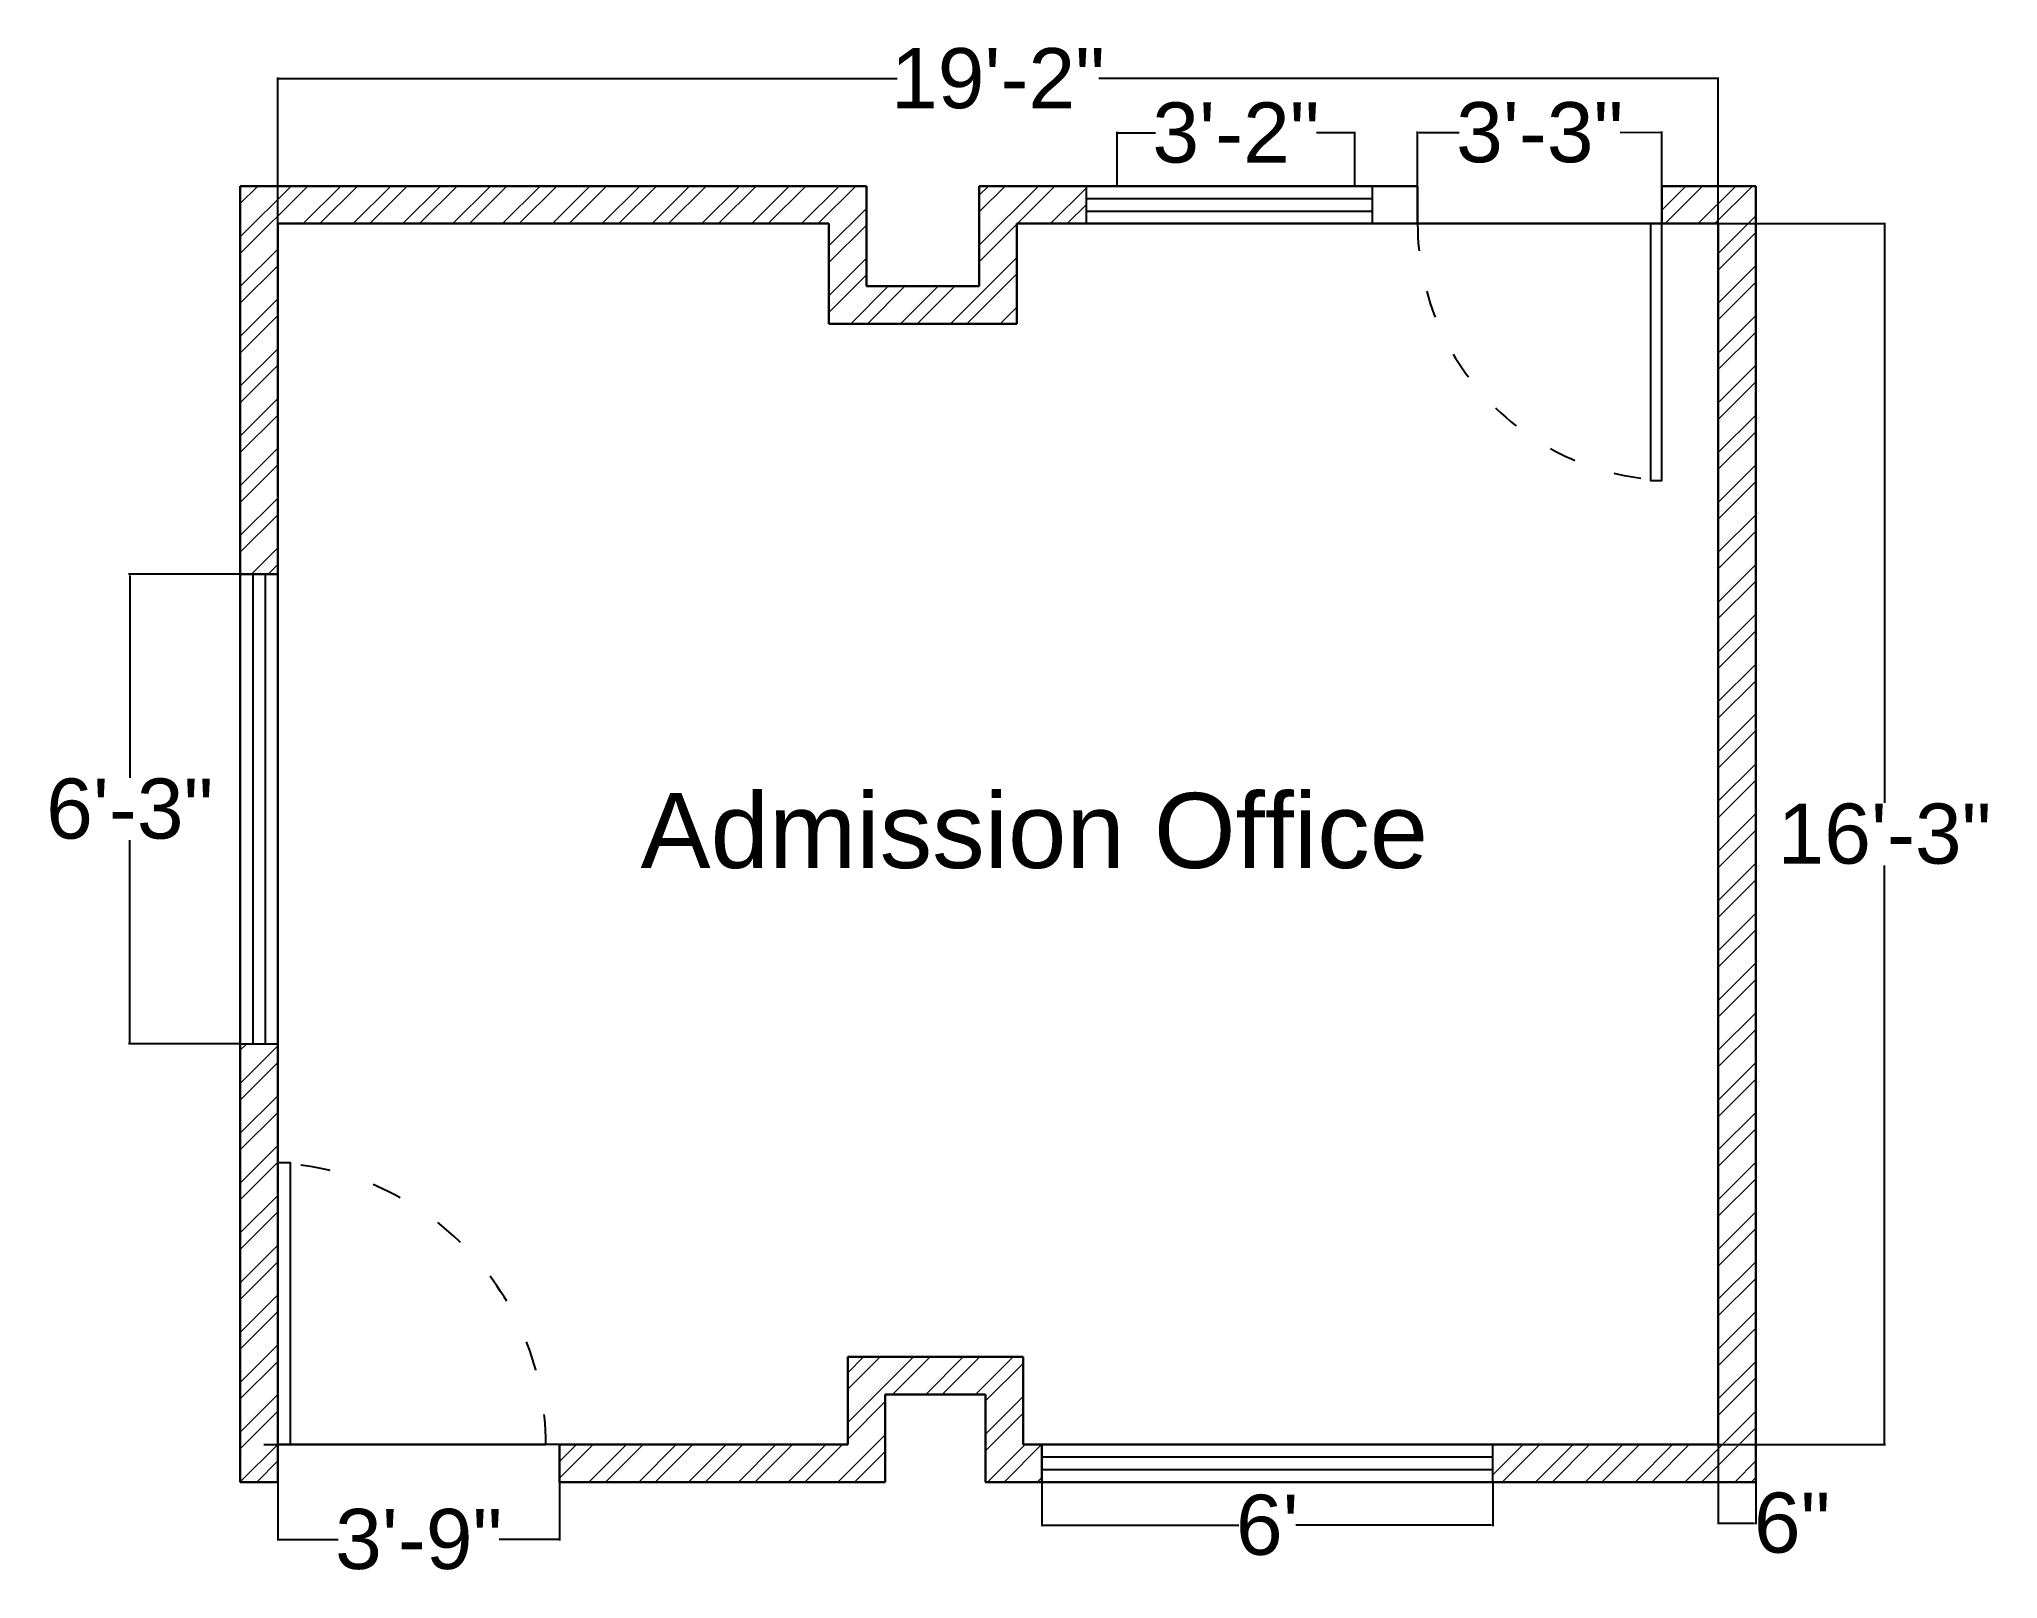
# Model space of a CAD drawing. Header units: inches. Extents: x 1693 to 2006, y 169 to 415.
import ezdxf

# ---------------------------------------------------------------- set-up
doc = ezdxf.new("R2010")
doc.units = ezdxf.units.IN
doc.header["$MEASUREMENT"] = 0
doc.linetypes.add('ACAD_ISO03W100', pattern=[30, 12, -18])
for name, color, linetype, lineweight in [('1.wall', 7, 'Continuous', 30), ('hatching', 131, 'Continuous', 13), ('misc', 7, 'Continuous', 50)]:
    doc.layers.add(name, color=color, linetype=linetype, lineweight=lineweight)
for name, color, linetype in [('12.dimension', 8, 'Continuous'), ('2.doors', 32, 'Continuous'), ('3.window', 140, 'Continuous'), ('8.text', 3, 'Continuous')]:
    doc.layers.add(name, color=color, linetype=linetype)
doc.styles.get("Standard").update_dxf_attribs({"font": 'arial.ttf'})
doc.dimstyles.get("Standard").update_dxf_attribs({"dimtxt": 9.6, "dimasz": 0.18, "dimexe": 0.18, "dimexo": 0.0625, "dimgap": 0.09, "dimtad": 0, "dimtih": 1, "dimtoh": 1, "dimdec": 0, "dimzin": 0, "dimdsep": 46, "dimlunit": 3, "dimtxsty": 'Standard', "dimcen": 0.09, "dimadec": 0, "dimazin": 3, "dimtfac": 1, "dimtdec": 0, "dimtofl": 0, "dimtmove": 0, "dimatfit": 3, "dimfxl": 1, "dimtolj": 1, "dimtzin": 0, "dimarcsym": 0})

# ---------------------------------------------------------------- blocks, each defined once
blk = doc.blocks.new('*D4')
at = {"layer": '12.dimension', "color": 0, "lineweight": -2, "transparency": 16777216}
for p, q in [((1913.35, 391.81), (1913.35, 400.46)), ((1952.35, 391.8), (1952.35, 400.45)), ((1913.53, 400.28), (1920, 400.28)), ((1952.17, 400.27), (1945.69, 400.28))]:
    blk.add_line(p, q, dxfattribs=at)
at = {"layer": '12.dimension', "color": 0, "transparency": 16777216}
for points in [[(1913.53, 400.31), (1913.53, 400.25), (1913.35, 400.28)], [(1952.17, 400.3), (1952.17, 400.24), (1952.35, 400.27)]]:
    blk.add_solid(points, dxfattribs=at)
at = {"layer": 'Defpoints', "color": 0, "transparency": 16777216}
for p in [(1913.35, 400.28), (1913.35, 391.75), (1952.35, 391.74)]:
    blk.add_point(p, dxfattribs=at)
at = {"layer": '12.dimension', "color": 0, "transparency": 16777216, "insert": (1932.85, 400.28), "char_height": 9.6, "attachment_point": 5}
blk.add_mtext('\\A1;3\'-3"', dxfattribs=at)
blk = doc.blocks.new('*D5')
at = {"layer": '12.dimension', "color": 0, "lineweight": -2, "transparency": 16777216}
for p, q in [((1731.35, 184.68), (1731.35, 175.41)), ((1776.35, 184.68), (1776.35, 175.41)), ((1731.53, 175.59), (1741, 175.59)), ((1776.17, 175.59), (1766.69, 175.59))]:
    blk.add_line(p, q, dxfattribs=at)
at = {"layer": '12.dimension', "color": 0, "transparency": 16777216}
for points in [[(1731.53, 175.62), (1731.53, 175.56), (1731.35, 175.59)], [(1776.17, 175.62), (1776.17, 175.56), (1776.35, 175.59)]]:
    blk.add_solid(points, dxfattribs=at)
at = {"layer": 'Defpoints', "color": 0, "transparency": 16777216}
for p in [(1731.35, 184.75), (1776.35, 184.75), (1776.35, 175.59)]:
    blk.add_point(p, dxfattribs=at)
at = {"layer": '12.dimension', "color": 0, "transparency": 16777216, "insert": (1753.85, 175.59), "char_height": 9.6, "attachment_point": 5}
blk.add_mtext('\\A1;3\'-9"', dxfattribs=at)
blk = doc.blocks.new('*D6')
at = {"layer": '12.dimension', "color": 0, "lineweight": -2, "transparency": 16777216}
for p, q in [((1725.28, 329.75), (1707.53, 329.75)), ((1707.71, 329.57), (1707.71, 297.24)), ((1707.71, 254.93), (1707.71, 287.25)), ((1725.28, 254.75), (1707.53, 254.75))]:
    blk.add_line(p, q, dxfattribs=at)
at = {"layer": '12.dimension', "color": 0, "transparency": 16777216}
for points in [[(1707.68, 329.57), (1707.74, 329.57), (1707.71, 329.75)], [(1707.68, 254.93), (1707.74, 254.93), (1707.71, 254.75)]]:
    blk.add_solid(points, dxfattribs=at)
at = {"layer": 'Defpoints', "color": 0, "transparency": 16777216}
for p in [(1725.35, 329.75), (1707.71, 254.75), (1725.35, 254.75)]:
    blk.add_point(p, dxfattribs=at)
at = {"layer": '12.dimension', "color": 0, "transparency": 16777216, "insert": (1707.71, 292.25), "char_height": 9.6, "attachment_point": 5}
blk.add_mtext('\\A1;6\'-3"', dxfattribs=at)
blk = doc.blocks.new('*D7')
at = {"layer": '12.dimension', "color": 0, "lineweight": -2, "transparency": 16777216}
for p, q in [((1853.35, 184.68), (1853.35, 177.68)), ((1925.35, 184.68), (1925.35, 177.68)), ((1853.53, 177.86), (1884.81, 177.86)), ((1925.17, 177.86), (1893.88, 177.86))]:
    blk.add_line(p, q, dxfattribs=at)
at = {"layer": '12.dimension', "color": 0, "transparency": 16777216}
for points in [[(1853.53, 177.89), (1853.53, 177.83), (1853.35, 177.86)], [(1925.17, 177.89), (1925.17, 177.83), (1925.35, 177.86)]]:
    blk.add_solid(points, dxfattribs=at)
at = {"layer": 'Defpoints', "color": 0, "transparency": 16777216}
for p in [(1853.35, 184.75), (1925.35, 184.75), (1925.35, 177.86)]:
    blk.add_point(p, dxfattribs=at)
at = {"layer": '12.dimension', "color": 0, "transparency": 16777216, "insert": (1889.35, 177.86), "char_height": 9.6, "attachment_point": 5}
blk.add_mtext("\\A1;6'", dxfattribs=at)
blk = doc.blocks.new('*D8')
at = {"layer": '12.dimension', "color": 0, "lineweight": -2, "transparency": 16777216}
for p, q in [((1865.35, 391.81), (1865.35, 400.41)), ((1903.35, 391.81), (1903.35, 400.41)), ((1865.53, 400.23), (1871.5, 400.23)), ((1903.17, 400.23), (1897.19, 400.23))]:
    blk.add_line(p, q, dxfattribs=at)
at = {"layer": '12.dimension', "color": 0, "transparency": 16777216}
for points in [[(1865.53, 400.26), (1865.53, 400.2), (1865.35, 400.23)], [(1903.17, 400.26), (1903.17, 400.2), (1903.35, 400.23)]]:
    blk.add_solid(points, dxfattribs=at)
at = {"layer": 'Defpoints', "color": 0, "transparency": 16777216}
for p in [(1903.35, 400.23), (1865.35, 391.75), (1903.35, 391.75)]:
    blk.add_point(p, dxfattribs=at)
at = {"layer": '12.dimension', "color": 0, "transparency": 16777216, "insert": (1884.35, 400.23), "char_height": 9.6, "attachment_point": 5}
blk.add_mtext('\\A1;3\'-2"', dxfattribs=at)
blk = doc.blocks.new('window')
at = {"layer": '3.window', "color": 2}
for p, q in [((-36, 4), (36, 4)), ((-36, 2), (36, 2))]:
    blk.add_line(p, q, dxfattribs=at)
at = {"layer": '3.window'}
blk.add_lwpolyline([(-36, 0), (36, 0), (36, 6), (-36, 6)], close=True, dxfattribs=at)
blk = doc.blocks.new('Door')
at = {"layer": '2.doors'}
blk.add_line((0, 0), (45, 0), dxfattribs=at)
blk.add_lwpolyline([(4.21, 0), (4.21, 45), (2.21, 45), (2.21, 0)], close=True, dxfattribs=at)
at = {"layer": '2.doors', "linetype": 'ACAD_ISO03W100', "ltscale": 0.4}
blk.add_arc((0, 0), 45, 0, 87.1889, dxfattribs=at)
blk = doc.blocks.new('*D20')
at = {"layer": '12.dimension', "color": 0, "lineweight": -2, "transparency": 16777216}
for p, q in [((1961.41, 385.75), (1988.08, 385.75)), ((1987.9, 385.57), (1987.9, 293.24)), ((1987.9, 190.93), (1987.9, 283.25)), ((1961.41, 190.75), (1988.08, 190.75))]:
    blk.add_line(p, q, dxfattribs=at)
at = {"layer": '12.dimension', "color": 0, "transparency": 16777216}
for points in [[(1987.87, 385.57), (1987.93, 385.57), (1987.9, 385.75)], [(1987.87, 190.93), (1987.93, 190.93), (1987.9, 190.75)]]:
    blk.add_solid(points, dxfattribs=at)
at = {"layer": 'Defpoints', "color": 0, "transparency": 16777216}
for p in [(1961.35, 385.75), (1961.35, 190.75), (1987.9, 190.75)]:
    blk.add_point(p, dxfattribs=at)
at = {"layer": '12.dimension', "color": 0, "transparency": 16777216, "insert": (1987.9, 288.25), "char_height": 9.6, "attachment_point": 5}
blk.add_mtext('\\A1;16\'-3"', dxfattribs=at)
blk = doc.blocks.new('*D21')
at = {"layer": '12.dimension', "color": 0, "lineweight": -2, "transparency": 16777216}
for p, q in [((1731.35, 385.81), (1731.35, 409.09)), ((1731.53, 408.91), (1830.22, 408.91)), ((1961.17, 408.91), (1862.47, 408.91)), ((1961.35, 385.81), (1961.35, 409.09))]:
    blk.add_line(p, q, dxfattribs=at)
at = {"layer": '12.dimension', "color": 0, "transparency": 16777216}
for points in [[(1731.53, 408.94), (1731.53, 408.88), (1731.35, 408.91)], [(1961.17, 408.94), (1961.17, 408.88), (1961.35, 408.91)]]:
    blk.add_solid(points, dxfattribs=at)
at = {"layer": 'Defpoints', "color": 0, "transparency": 16777216}
for p in [(1961.35, 408.91), (1731.35, 385.75), (1961.35, 385.75)]:
    blk.add_point(p, dxfattribs=at)
at = {"layer": '12.dimension', "color": 0, "transparency": 16777216, "insert": (1846.35, 408.91), "char_height": 9.6, "attachment_point": 5}
blk.add_mtext('\\A1;19\'-2"', dxfattribs=at)
blk = doc.blocks.new('*D22')
at = {"layer": '12.dimension', "color": 0, "lineweight": -2, "transparency": 16777216}
for p, q in [((1961.35, 190.68), (1961.35, 178.02)), ((1967.35, 190.68), (1967.35, 178.02)), ((1961.53, 178.2), (1967.17, 178.2)), ((1967.35, 178.2), (1967.53, 178.2))]:
    blk.add_line(p, q, dxfattribs=at)
at = {"layer": '12.dimension', "color": 0, "transparency": 16777216}
for points in [[(1961.53, 178.23), (1961.53, 178.17), (1961.35, 178.2)], [(1967.17, 178.23), (1967.17, 178.17), (1967.35, 178.2)]]:
    blk.add_solid(points, dxfattribs=at)
at = {"layer": 'Defpoints', "color": 0, "transparency": 16777216}
for p in [(1961.35, 190.75), (1967.35, 190.75), (1967.35, 178.2)]:
    blk.add_point(p, dxfattribs=at)
at = {"layer": '12.dimension', "color": 0, "transparency": 16777216, "insert": (1973.16, 178.2), "char_height": 9.6, "attachment_point": 5}
blk.add_mtext('\\A1;6"', dxfattribs=at)

msp = doc.modelspace()

# ---------------------------------------------------------------- hatches: boundary and pattern name
at = {"layer": 'hatching'}
h = msp.add_hatch(dxfattribs=at)
h.set_pattern_fill('ANSI32', color=256, scale=15)
h.set_pattern_definition([(45, (1894.324, 345.7815), (-3.97748, 3.97748), []), (45, (1896.9755, 345.7815), (-3.97748, 3.97748), [])])
h.paths.add_polyline_path([(1825.35, 391.75), (1766.35, 391.75), (1725.35, 391.75), (1725.35, 329.75), (1731.35, 329.75), (1731.35, 385.75), (1766.35, 385.75), (1819.35, 385.75), (1819.35, 369.75), (1849.35, 369.75), (1849.35, 385.75), (1860.41, 385.75), (1860.41, 391.75), (1843.35, 391.75), (1843.35, 375.75), (1825.35, 375.75)])
h.paths.add_polyline_path([(1967.35, 391.75), (1955.35, 391.75), (1952.35, 391.75), (1952.35, 385.75), (1955.35, 385.75), (1961.35, 385.75), (1961.35, 190.75), (1928.35, 190.75), (1925.35, 190.75), (1925.35, 184.75), (1928.35, 184.75), (1967.35, 184.75)])
h.paths.add_polyline_path([(1850.35, 204.75), (1822.35, 204.75), (1822.35, 190.75), (1776.35, 190.75), (1776.35, 184.75), (1828.35, 184.75), (1828.35, 198.75), (1844.35, 198.75), (1844.35, 184.75), (1853.35, 184.75), (1853.35, 190.75), (1850.35, 190.75)])
h.paths.add_polyline_path([(1731.35, 254.75), (1725.35, 254.75), (1725.35, 184.75), (1731.35, 184.75)])

# ---------------------------------------------------------------- linework, layer by layer
at = {"layer": '1.wall'}
for p, q in [((1725.35, 391.75), (1725.35, 184.75)), ((1766.35, 391.75), (1725.35, 391.75)), ((1825.35, 391.75), (1766.35, 391.75)), ((1825.35, 375.75), (1825.35, 391.75)), ((1843.35, 391.75), (1843.35, 375.75)), ((1913.35, 391.75), (1843.35, 391.75)), ((1913.35, 385.75), (1913.35, 391.75)), ((1955.35, 391.75), (1952.35, 391.75)), ((1952.35, 385.75), (1952.35, 391.75)), ((1967.35, 391.75), (1955.35, 391.75)), ((1967.35, 184.75), (1967.35, 391.75)), ((1766.35, 385.75), (1731.35, 385.75)), ((1731.35, 385.75), (1731.35, 184.75)), ((1819.35, 385.75), (1766.35, 385.75)), ((1819.35, 369.75), (1819.35, 385.75)), ((1913.35, 385.75), (1849.35, 385.75)), ((1849.35, 385.75), (1849.35, 369.75)), ((1913.35, 385.75), (1849.35, 385.75)), ((1955.35, 385.75), (1952.35, 385.75)), ((1961.35, 385.75), (1955.35, 385.75)), ((1961.35, 385.75), (1961.35, 190.75)), ((1843.35, 375.75), (1825.35, 375.75)), ((1849.35, 369.75), (1819.35, 369.75)), ((1822.35, 190.75), (1822.35, 204.75)), ((1822.35, 204.75), (1850.35, 204.75)), ((1850.35, 204.75), (1850.35, 190.75)), ((1828.35, 198.75), (1844.35, 198.75)), ((1828.35, 184.75), (1828.35, 198.75)), ((1844.35, 198.75), (1844.35, 184.75)), ((1776.35, 190.75), (1822.35, 190.75)), ((1776.35, 190.75), (1776.35, 184.75)), ((1850.35, 190.75), (1856.35, 190.75)), ((1856.35, 190.75), (1928.35, 190.75)), ((1928.35, 190.75), (1961.35, 190.75)), ((1725.35, 184.75), (1731.35, 184.75)), ((1776.35, 184.75), (1828.35, 184.75)), ((1844.35, 184.75), (1856.35, 184.75)), ((1856.35, 184.75), (1928.35, 184.75)), ((1928.35, 184.75), (1967.35, 184.75))]:
    msp.add_line(p, q, dxfattribs=at)
at = {"layer": '2.doors'}
for p, q in [((1913.35, 385.75), (1952.35, 385.75)), ((1776.35, 190.75), (1731.35, 190.75))]:
    msp.add_line(p, q, dxfattribs=at)
at = {"layer": '3.window', "color": 2}
for p, q in [((1860.41, 389.75), (1906.13, 389.75)), ((1860.41, 387.75), (1906.13, 387.75)), ((1727.35, 329.75), (1727.35, 254.75)), ((1729.35, 329.75), (1729.35, 254.75))]:
    msp.add_line(p, q, dxfattribs=at)
at = {"layer": '3.window'}
for p, q in [((1725.35, 329.75), (1731.35, 329.75)), ((1725.35, 329.75), (1725.35, 254.75)), ((1731.35, 329.75), (1725.35, 329.75)), ((1731.35, 254.75), (1731.35, 329.75)), ((1725.35, 254.75), (1731.35, 254.75)), ((1725.35, 254.75), (1731.35, 254.75)), ((1853.35, 184.75), (1853.35, 190.75)), ((1925.35, 184.75), (1925.35, 190.75))]:
    msp.add_line(p, q, dxfattribs=at)
for points in [[(1860.41, 385.75), (1906.13, 385.75), (1906.13, 391.75), (1860.41, 391.75)], [(1725.35, 329.75), (1725.35, 254.75), (1731.35, 254.75), (1731.35, 329.75)]]:
    msp.add_lwpolyline(points, close=True, dxfattribs=at)

# ---------------------------------------------------------------- block references
at = {"layer": '2.doors', "xscale": 0.9113635306497528, "yscale": 0.9113635306497528, "zscale": 0.9113635306497528, "rotation": 180}
msp.add_blockref('Door', (1954.36, 385.75), dxfattribs=at)
at = {"layer": '2.doors'}
msp.add_blockref('Door', (1729.14, 190.75), dxfattribs=at)
at = {"layer": 'misc'}
msp.add_blockref('window', (1889.35, 184.75), dxfattribs=at)

# ---------------------------------------------------------------- texts
at = {"layer": '8.text'}
msp.add_text('Admission Office', height=12, dxfattribs=at).set_placement((1789.27, 282.82))

# ---------------------------------------------------------------- dimensions: what is measured, and where the dimension line sits
at = {"layer": '12.dimension'}
for base, p1, p2, picture, middle in [((1961.35, 408.91), (1731.35, 385.75), (1961.35, 385.75), '*D21', (1846.35, 408.91)), ((1903.35, 400.23), (1865.35, 391.75), (1903.35, 391.75), '*D8', (1884.35, 400.23)), ((1776.35, 175.59), (1731.35, 184.75), (1776.35, 184.75), '*D5', (1753.85, 175.59))]:
    dim = msp.add_linear_dim(base=base, p1=p1, p2=p2, dimstyle='Standard', dxfattribs=at)
    dim.commit()
    dim.dimension.update_dxf_attribs({"geometry": picture, "text_midpoint": middle})
for p1, p2, distance, picture, middle in [((1952.35, 391.74), (1913.35, 391.75), -8.53, '*D4', (1932.85, 400.28)), ((1961.35, 190.75), (1967.35, 190.75), -12.54, '*D22', (1973.16, 178.2)), ((1853.35, 184.75), (1925.35, 184.75), -6.89, '*D7', (1889.35, 177.86))]:
    dim = msp.add_aligned_dim(p1=p1, p2=p2, distance=distance, dimstyle='Standard', dxfattribs=at)
    dim.commit()
    dim.dimension.update_dxf_attribs({"geometry": picture, "text_midpoint": middle})
for base, p1, p2, picture, middle in [((1987.9, 190.75), (1961.35, 385.75), (1961.35, 190.75), '*D20', (1987.9, 288.25)), ((1707.71, 254.75), (1725.35, 329.75), (1725.35, 254.75), '*D6', (1707.71, 292.25))]:
    dim = msp.add_linear_dim(base=base, p1=p1, p2=p2, angle=90, dimstyle='Standard', dxfattribs=at)
    dim.commit()
    dim.dimension.update_dxf_attribs({"geometry": picture, "text_midpoint": middle})

doc.saveas('drawing.dxf')
